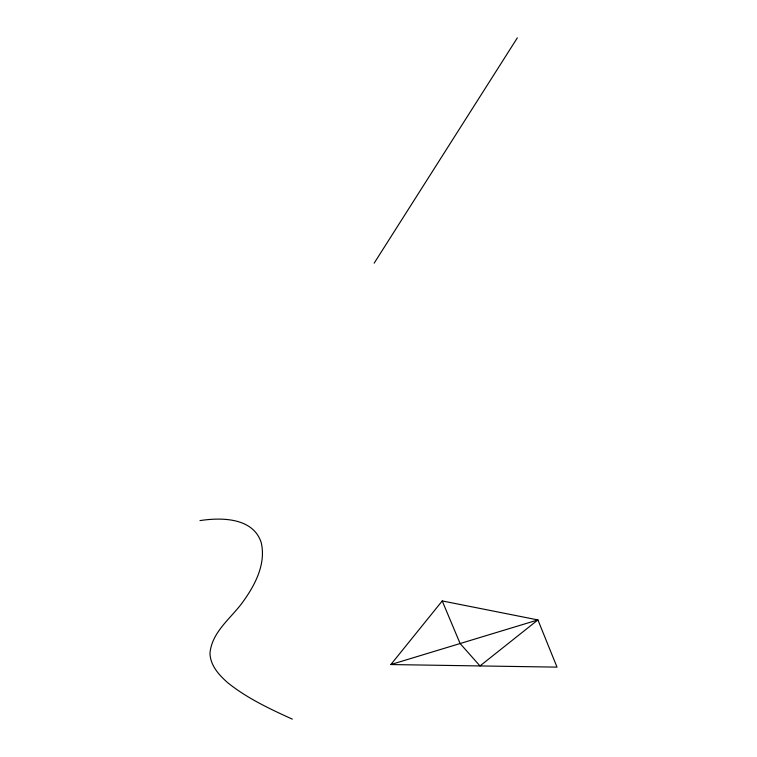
<?xml version="1.0" encoding="UTF-8"?>
<svg xmlns="http://www.w3.org/2000/svg" width="757" height="757" viewBox="0 0 757 757"><rect width="100%" height="100%" fill="white"/><g stroke="black" fill="none" stroke-linecap="round" stroke-linejoin="round"><path stroke-width="1.14" d="M374.157 263.162L517.343 37.85M390.858 664.551L442.23 600.935L537.915 619.926L557.02 667.135L390.858 664.551L537.915 619.926L479.995 665.942L460.105 643.535L442.23 600.935M199.98 520.608C221.337 517.296 252.933 517.514 261.137 542.324C266.199 563.113 255.686 583.893 243.934 600.443C232.219 617.523 211.969 631.111 209.973 653.196C210.276 665.422 218.991 675.055 227.677 682.672C247.075 698.285 269.804 708.902 292.325 719.15"/></g></svg>
